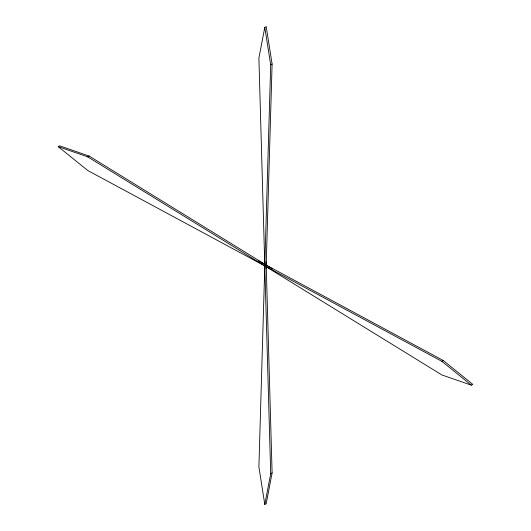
<?xml version="1.0" encoding="UTF-8"?>
<svg xmlns="http://www.w3.org/2000/svg" width="531" height="531" viewBox="0 0 531 531"><rect width="100%" height="100%" fill="white"/><g stroke="black" fill="none" stroke-linecap="round" stroke-linejoin="round"><path stroke-width="0.8" d="M266.111 268.401L272.104 64.032L266.204 26.55L264.796 27.366L270.697 64.848L258.896 466.968L264.796 504.45L266.204 503.634L272.104 472.968L266.111 261.783M264.796 27.366L258.896 58.032L270.697 473.778L264.796 504.45M258.192 260.774L443.279 360.509L472.789 384.364L471.375 385.174L441.865 361.326L87.721 170.491L58.211 146.636L59.625 145.826L89.135 156.048L272.556 269.005M58.211 146.636L87.721 156.857L89.135 156.048M270.697 64.848L272.104 64.032M264.796 265.905L266.204 265.095M441.865 361.326L443.279 360.509M270.697 473.778L272.104 472.968M471.375 385.174L441.865 374.952L87.721 156.857"/></g></svg>
